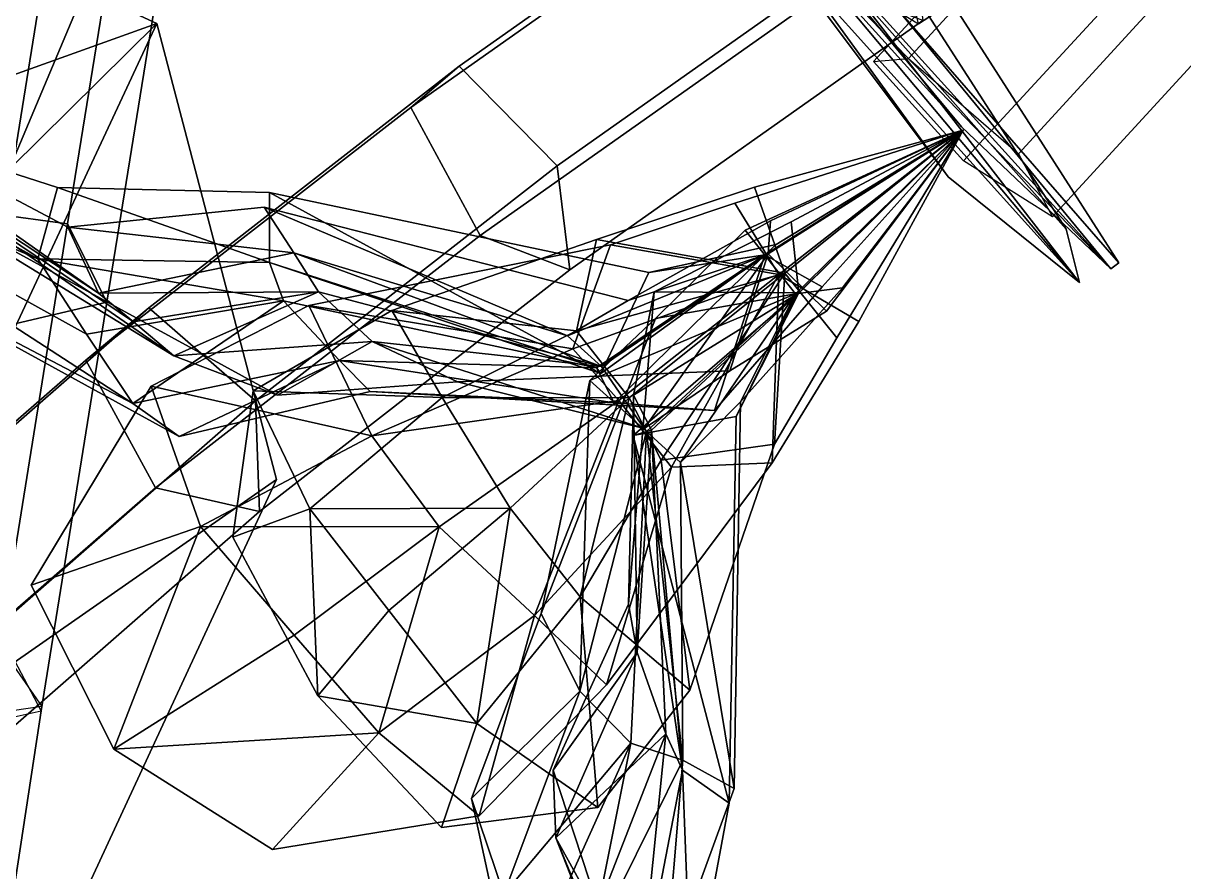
# Model space of a CAD drawing. Header units: metres. Extents: x -488 to 282, y -579 to 399.
# Drawn here: x -238.65 to -213.12, y -356.24 to -337.57 of the extents above; entities that cross this region are included whole.
import ezdxf

# ---------------------------------------------------------------- set-up
doc = ezdxf.new("R2010")
doc.units = ezdxf.units.M

msp = doc.modelspace()

# ---------------------------------------------------------------- linework, layer by layer
at = {"layer": 'coreopsi_1InfInt', "color": 3}
for points in [[(-210.4861, -332.0967, 50.1011), (-218.9591, -337.5823, 53.2721), (-219.4577, -335.4371, 55.6494), (-211.074, -330.0097, 52.5094)], [(-212.0689, -331.0773, 47.4635), (-220.5837, -336.5894, 50.6498), (-218.9591, -337.5823, 53.2721), (-210.4861, -332.0967, 50.1011)], [(-236.2268, -333.0633, 249.9441), (-237.6701, -341.9855, 255.3954), (-240.9213, -341.5443, 255.2567), (-239.4781, -332.6221, 249.8055)], [(-235.3753, -334.8495, 247.392), (-236.8083, -343.7083, 252.8035), (-237.6701, -341.9855, 255.3954), (-236.2268, -333.0633, 249.9441)], [(-240.5577, -334.1462, 247.171), (-241.9906, -343.005, 252.5825), (-239.4632, -344.3347, 251.075), (-238.0365, -335.5149, 245.688)], [(-238.0365, -335.5149, 245.688), (-239.4632, -344.3347, 251.075), (-236.8083, -343.7083, 252.8035), (-235.3753, -334.8495, 247.392)], [(-237.6701, -341.9855, 255.3954), (-239.1217, -351.0389, 260.6235), (-242.3729, -350.5977, 260.4848), (-240.9213, -341.5443, 255.2567)], [(-236.8083, -343.7083, 252.8035), (-238.2495, -352.6974, 257.9933), (-239.1217, -351.0389, 260.6235), (-237.6701, -341.9855, 255.3954)], [(-239.4632, -344.3347, 251.075), (-240.898, -353.2843, 256.2413), (-238.2495, -352.6974, 257.9933), (-236.8083, -343.7083, 252.8035)]]:
    msp.add_3dface(points, dxfattribs=at)
at = {"layer": 'coreopsi_1Pdcel', "color": 3}
for points in [[(-210.7218, -332.7375, 47.6025), (-217.9631, -340.6015, 45.6723), (-219.9473, -338.4152, 44.2086), (-212.706, -330.5512, 46.1387)], [(-212.706, -330.5512, 46.1387), (-219.9473, -338.4152, 44.2086), (-219.1745, -338.3452, 41.06232), (-212.2497, -330.8032, 42.9404)], [(-212.2497, -330.8032, 42.9404), (-219.1745, -338.3452, 41.06232), (-216.7561, -340.4435, 40.5626), (-210.0258, -333.0995, 42.4087)], [(-237.2697, -331.9409, 250.9167), (-240.2377, -338.9222, 258.0232), (-243.3317, -338.3416, 257.303), (-240.4215, -331.5258, 250.3487)], [(-236.1223, -334.0566, 248.7635), (-239.1843, -341.307, 256.1175), (-240.2377, -338.9222, 258.0232), (-237.2697, -331.9409, 250.9167)], [(-209.0869, -334.2881, 45.2735), (-216.0117, -341.8301, 43.3954), (-217.9631, -340.6015, 45.6723), (-210.7218, -332.7375, 47.6025)], [(-221.2966, -333.032, 54.4716), (-229.0577, -338.5143, 59.02564), (-230.1249, -339.429, 56.1057), (-222.3638, -333.9467, 51.5517)], [(-219.144, -335.2252, 55.5), (-226.9051, -340.7075, 60.05404), (-229.0577, -338.5143, 59.02564), (-221.2966, -333.032, 54.4716)], [(-210.0258, -333.0995, 42.4087), (-216.7561, -340.4435, 40.5626), (-216.0117, -341.8301, 43.3954), (-209.0869, -334.2881, 45.2735)], [(-241.2515, -333.381, 247.8391), (-244.2194, -340.3623, 254.9455), (-241.6823, -342.2105, 254.1867), (-238.6204, -334.96, 246.8327)], [(-238.6204, -334.96, 246.8327), (-241.6823, -342.2105, 254.1867), (-239.1843, -341.307, 256.1175), (-236.1223, -334.0566, 248.7635)], [(-222.3638, -333.9467, 51.5517), (-230.1249, -339.429, 56.1057), (-228.5967, -342.2419, 55.3238), (-220.8356, -336.7596, 50.7698)], [(-218.8607, -337.5158, 53.2253), (-226.6218, -342.998, 57.7793), (-226.9051, -340.7075, 60.05404), (-219.144, -335.2252, 55.5)], [(-220.8356, -336.7596, 50.7698), (-228.5967, -342.2419, 55.3238), (-226.6218, -342.998, 57.7793), (-218.8607, -337.5158, 53.2253)], [(-229.0577, -338.5143, 59.02564), (-235.8844, -343.8315, 64.8122), (-237.269, -344.9812, 62.1173), (-230.1249, -339.429, 56.1057)], [(-226.9051, -340.7075, 60.05404), (-233.5367, -345.8803, 65.7023), (-235.8844, -343.8315, 64.8122), (-229.0577, -338.5143, 59.02564)], [(-230.1249, -339.429, 56.1057), (-237.269, -344.9812, 62.1173), (-235.7408, -347.7942, 61.3354), (-228.5967, -342.2419, 55.3238)], [(-226.6218, -342.998, 57.7793), (-233.4485, -348.3153, 63.5659), (-233.5367, -345.8803, 65.7023), (-226.9051, -340.7075, 60.05404)], [(-228.5967, -342.2419, 55.3238), (-235.7408, -347.7942, 61.3354), (-233.4485, -348.3153, 63.5659), (-226.6218, -342.998, 57.7793)], [(-235.8844, -343.8315, 64.8122), (-241.7273, -348.9352, 71.753), (-243.3895, -350.313, 69.3364), (-237.269, -344.9812, 62.1173)], [(-233.5367, -345.8803, 65.7023), (-239.209, -350.8438, 72.4722), (-241.7273, -348.9352, 71.753), (-235.8844, -343.8315, 64.8122)], [(-237.269, -344.9812, 62.1173), (-243.3895, -350.313, 69.3364), (-241.8613, -353.126, 68.5545), (-235.7408, -347.7942, 61.3354)], [(-233.4485, -348.3153, 63.5659), (-239.2914, -353.4189, 70.5067), (-239.209, -350.8438, 72.4722), (-233.5367, -345.8803, 65.7023)], [(-235.7408, -347.7942, 61.3354), (-241.8613, -353.126, 68.5545), (-239.2914, -353.4189, 70.5067), (-233.4485, -348.3153, 63.5659)], [(-238.2347, -352.6034, 257.9466), (-239.707, -362.1805, 261.9927), (-240.6317, -360.8568, 264.7894), (-239.1595, -351.2797, 260.7433)], [(-240.851, -352.9846, 256.0922), (-242.3232, -362.5618, 260.1384), (-239.707, -362.1805, 261.9927), (-238.2347, -352.6034, 257.9466)]]:
    msp.add_3dface(points, dxfattribs=at)
at = {"layer": 'coreopsi_1Petal1', "color": 3}
for points in [[(-235.7093, -337.5787, 332.8195), (-245.1418, -333.2276, 328.9693), (-252.4418, -343.5858, 312.4415)], [(-235.7093, -337.5787, 332.8195), (-252.4418, -343.5858, 312.4415), (-245.1418, -333.2276, 328.9693)], [(-223.0891, -333.7181, 183.2147), (-218.0133, -339.848, 180.8729), (-222.4208, -334.9713, 185.4884)], [(-223.0891, -333.7181, 183.2147), (-222.4208, -334.9713, 185.4884), (-218.0133, -339.848, 180.8729)], [(-222.2328, -335.7011, 200.7249), (-218.3041, -340.9476, 205.4663), (-223.4041, -333.8961, 202.9439)], [(-222.2328, -335.7011, 200.7249), (-223.4041, -333.8961, 202.9439), (-218.3041, -340.9476, 205.4663)], [(-222.4208, -334.9713, 185.4884), (-218.0133, -339.848, 180.8729), (-214.729, -342.9751, 182.349)], [(-222.4208, -334.9713, 185.4884), (-214.729, -342.9751, 182.349), (-218.0133, -339.848, 180.8729)], [(-220.9973, -336.0467, 187.4894), (-222.4208, -334.9713, 185.4884), (-214.729, -342.9751, 182.349)], [(-220.9973, -336.0467, 187.4894), (-214.729, -342.9751, 182.349), (-222.4208, -334.9713, 185.4884)], [(-215.4185, -343.2751, 203.2817), (-218.3041, -340.9476, 205.4663), (-222.2328, -335.7011, 200.7249)], [(-215.4185, -343.2751, 203.2817), (-222.2328, -335.7011, 200.7249), (-218.3041, -340.9476, 205.4663)], [(-215.4185, -343.2751, 203.2817), (-222.2328, -335.7011, 200.7249), (-221.3416, -336.1964, 197.9404)], [(-215.4185, -343.2751, 203.2817), (-221.3416, -336.1964, 197.9404), (-222.2328, -335.7011, 200.7249)], [(-214.729, -342.9751, 182.349), (-219.4617, -337.2089, 189.7442), (-220.9973, -336.0467, 187.4894)], [(-214.729, -342.9751, 182.349), (-220.9973, -336.0467, 187.4894), (-219.4617, -337.2089, 189.7442)], [(-221.3416, -336.1964, 197.9404), (-220.5789, -336.612, 195.4042), (-215.4185, -343.2751, 203.2817)], [(-221.3416, -336.1964, 197.9404), (-215.4185, -343.2751, 203.2817), (-220.5789, -336.612, 195.4042)], [(-219.0808, -336.8584, 193.1948), (-215.7082, -342.1013, 198.6684), (-220.5789, -336.612, 195.4042)], [(-219.0808, -336.8584, 193.1948), (-220.5789, -336.612, 195.4042), (-215.7082, -342.1013, 198.6684)], [(-220.5789, -336.612, 195.4042), (-215.7082, -342.1013, 198.6684), (-215.4185, -343.2751, 203.2817)], [(-220.5789, -336.612, 195.4042), (-215.4185, -343.2751, 203.2817), (-215.7082, -342.1013, 198.6684)], [(-219.4617, -337.2089, 189.7442), (-214.5519, -342.8426, 186.6463), (-218.244, -337.0779, 192.5822)], [(-219.4617, -337.2089, 189.7442), (-218.244, -337.0779, 192.5822), (-214.5519, -342.8426, 186.6463)], [(-214.729, -342.9751, 182.349), (-214.5519, -342.8426, 186.6463), (-219.4617, -337.2089, 189.7442)], [(-214.729, -342.9751, 182.349), (-219.4617, -337.2089, 189.7442), (-214.5519, -342.8426, 186.6463)], [(-235.7093, -337.5787, 332.8195), (-252.4418, -343.5858, 312.4415), (-247.9126, -349.6403, 311.3873)], [(-235.7093, -337.5787, 332.8195), (-247.9126, -349.6403, 311.3873), (-252.4418, -343.5858, 312.4415)], [(-247.9126, -349.6403, 311.3873), (-243.9171, -355.1699, 310.3417), (-235.7093, -337.5787, 332.8195)], [(-247.9126, -349.6403, 311.3873), (-235.7093, -337.5787, 332.8195), (-243.9171, -355.1699, 310.3417)], [(-243.9171, -355.1699, 310.3417), (-233.0797, -347.6108, 326.2476), (-235.7093, -337.5787, 332.8195)], [(-243.9171, -355.1699, 310.3417), (-235.7093, -337.5787, 332.8195), (-233.0797, -347.6108, 326.2476)], [(-246.4552, -339.3093, 49.9669), (-245.591, -338.7053, 45.4648), (-238.3285, -342.7562, 42.9324)], [(-246.4552, -339.3093, 49.9669), (-238.3285, -342.7562, 42.9324), (-245.591, -338.7053, 45.4648)], [(-238.3285, -342.7562, 42.9324), (-245.591, -338.7053, 45.4648), (-237.8961, -341.1843, 40.0386)], [(-238.3285, -342.7562, 42.9324), (-237.8961, -341.1843, 40.0386), (-245.591, -338.7053, 45.4648)], [(-236.9882, -343.5105, 38.8467), (-243.3239, -339.0575, 35.03599), (-244.2454, -338.7321, 30.0053)], [(-236.9882, -343.5105, 38.8467), (-244.2454, -338.7321, 30.0053), (-243.3239, -339.0575, 35.03599)], [(-236.2229, -344.1438, 36.1427), (-236.9882, -343.5105, 38.8467), (-244.2454, -338.7321, 30.0053)], [(-236.2229, -344.1438, 36.1427), (-244.2454, -338.7321, 30.0053), (-236.9882, -343.5105, 38.8467)], [(-244.2454, -338.7321, 30.0053), (-241.1423, -341.3348, 27.7741), (-235.3327, -344.8903, 33.1755)], [(-244.2454, -338.7321, 30.0053), (-235.3327, -344.8903, 33.1755), (-241.1423, -341.3348, 27.7741)], [(-244.2454, -338.7321, 30.0053), (-235.3327, -344.8903, 33.1755), (-236.2229, -344.1438, 36.1427)], [(-244.2454, -338.7321, 30.0053), (-236.2229, -344.1438, 36.1427), (-235.3327, -344.8903, 33.1755)], [(-237.6659, -342.0551, 41.2386), (-243.3239, -339.0575, 35.03599), (-236.9882, -343.5105, 38.8467)], [(-237.6659, -342.0551, 41.2386), (-236.9882, -343.5105, 38.8467), (-243.3239, -339.0575, 35.03599)], [(-236.2393, -345.9399, 47.6554), (-242.8921, -342.4447, 51.9), (-246.4552, -339.3093, 49.9669)], [(-236.2393, -345.9399, 47.6554), (-246.4552, -339.3093, 49.9669), (-242.8921, -342.4447, 51.9)], [(-237.2513, -344.4125, 45.4325), (-236.2393, -345.9399, 47.6554), (-246.4552, -339.3093, 49.9669)], [(-237.2513, -344.4125, 45.4325), (-246.4552, -339.3093, 49.9669), (-236.2393, -345.9399, 47.6554)], [(-246.4552, -339.3093, 49.9669), (-238.3285, -342.7562, 42.9324), (-237.2513, -344.4125, 45.4325)], [(-246.4552, -339.3093, 49.9669), (-237.2513, -344.4125, 45.4325), (-238.3285, -342.7562, 42.9324)], [(-222.031, -343.1032, 43.08218), (-222.9957, -341.5325, 42.0844), (-217.9757, -339.9249, 42.9904)], [(-222.031, -343.1032, 43.08218), (-217.9757, -339.9249, 42.9904), (-222.9957, -341.5325, 42.0844)], [(-221.6586, -343.5237, 42.7904), (-222.7675, -342.1244, 43.8884), (-217.9757, -339.9249, 42.9904)], [(-221.6586, -343.5237, 42.7904), (-217.9757, -339.9249, 42.9904), (-222.7675, -342.1244, 43.8884)], [(-217.9757, -339.9249, 42.9904), (-222.566, -341.1792, 42.3607), (-221.8927, -343.0671, 41.8334)], [(-217.9757, -339.9249, 42.9904), (-221.8927, -343.0671, 41.8334), (-222.566, -341.1792, 42.3607)], [(-217.9757, -339.9249, 42.9904), (-221.0784, -343.3709, 44.2312), (-222.3333, -342.6644, 42.7406)], [(-217.9757, -339.9249, 42.9904), (-222.3333, -342.6644, 42.7406), (-221.0784, -343.3709, 44.2312)], [(-222.3333, -342.6644, 42.7406), (-222.0847, -342.4434, 40.6711), (-217.9757, -339.9249, 42.9904)], [(-222.3333, -342.6644, 42.7406), (-217.9757, -339.9249, 42.9904), (-222.0847, -342.4434, 40.6711)], [(-217.9757, -339.9249, 42.9904), (-222.2092, -341.9164, 44.06402), (-222.2651, -342.6466, 42.1251)], [(-217.9757, -339.9249, 42.9904), (-222.2651, -342.6466, 42.1251), (-222.2092, -341.9164, 44.06402)], [(-222.2651, -342.6466, 42.1251), (-220.9774, -343.9042, 41.05101), (-217.9757, -339.9249, 42.9904)], [(-222.2651, -342.6466, 42.1251), (-217.9757, -339.9249, 42.9904), (-220.9774, -343.9042, 41.05101)], [(-217.9757, -339.9249, 42.9904), (-220.2717, -344.1302, 42.6999), (-222.031, -343.1032, 43.08218)], [(-217.9757, -339.9249, 42.9904), (-222.031, -343.1032, 43.08218), (-220.2717, -344.1302, 42.6999)], [(-221.8927, -343.0671, 41.8334), (-220.7492, -344.4961, 42.855), (-217.9757, -339.9249, 42.9904)], [(-221.8927, -343.0671, 41.8334), (-217.9757, -339.9249, 42.9904), (-220.7492, -344.4961, 42.855)], [(-217.9757, -339.9249, 42.9904), (-221.7594, -341.9385, 40.8294), (-221.5905, -343.506, 42.1749)], [(-217.9757, -339.9249, 42.9904), (-221.5905, -343.506, 42.1749), (-221.7594, -341.9385, 40.8294)], [(-221.5905, -343.506, 42.1749), (-221.6602, -343.5851, 44.2683), (-217.9757, -339.9249, 42.9904)], [(-221.5905, -343.506, 42.1749), (-217.9757, -339.9249, 42.9904), (-221.6602, -343.5851, 44.2683)], [(-217.9757, -339.9249, 42.9904), (-220.6286, -343.3931, 40.9966), (-221.6586, -343.5237, 42.7904)], [(-217.9757, -339.9249, 42.9904), (-221.6586, -343.5237, 42.7904), (-220.6286, -343.3931, 40.9966)], [(-238.3285, -342.7562, 42.9324), (-237.8961, -341.1843, 40.0386), (-233.2316, -342.8324, 42.4043)], [(-238.3285, -342.7562, 42.9324), (-233.2316, -342.8324, 42.4043), (-237.8961, -341.1843, 40.0386)], [(-233.2316, -342.8324, 42.4043), (-237.8961, -341.1843, 40.0386), (-233.2314, -341.2937, 39.5965)], [(-233.2316, -342.8324, 42.4043), (-233.2314, -341.2937, 39.5965), (-237.8961, -341.1843, 40.0386)], [(-222.566, -341.1792, 42.3607), (-226.0375, -342.3316, 42.05444), (-221.8927, -343.0671, 41.8334)], [(-222.566, -341.1792, 42.3607), (-221.8927, -343.0671, 41.8334), (-226.0375, -342.3316, 42.05444)], [(-235.3327, -344.8903, 33.1755), (-241.1423, -341.3348, 27.7741), (-233.0551, -345.753, 30.917)], [(-235.3327, -344.8903, 33.1755), (-233.0551, -345.753, 30.917), (-241.1423, -341.3348, 27.7741)], [(-233.2316, -342.8324, 42.4043), (-233.2314, -341.2937, 39.5965), (-225.945, -345.2785, 40.6123)], [(-233.2316, -342.8324, 42.4043), (-225.945, -345.2785, 40.6123), (-233.2314, -341.2937, 39.5965)], [(-225.945, -345.2785, 40.6123), (-233.2314, -341.2937, 39.5965), (-224.8849, -343.0587, 39.986)], [(-225.945, -345.2785, 40.6123), (-224.8849, -343.0587, 39.986), (-233.2314, -341.2937, 39.5965)], [(-233.3456, -341.6152, 42.3582), (-237.6659, -342.0551, 41.2386), (-232.6945, -342.6259, 40.5046)], [(-233.3456, -341.6152, 42.3582), (-232.6945, -342.6259, 40.5046), (-237.6659, -342.0551, 41.2386)], [(-225.3438, -343.672, 44.8156), (-233.3456, -341.6152, 42.3582), (-226.6781, -344.4453, 43.03052)], [(-225.3438, -343.672, 44.8156), (-226.6781, -344.4453, 43.03052), (-233.3456, -341.6152, 42.3582)], [(-226.6781, -344.4453, 43.03052), (-233.3456, -341.6152, 42.3582), (-232.6945, -342.6259, 40.5046)], [(-226.6781, -344.4453, 43.03052), (-232.6945, -342.6259, 40.5046), (-233.3456, -341.6152, 42.3582)], [(-222.031, -343.1032, 43.08218), (-225.7294, -342.4502, 42.6957), (-222.9957, -341.5325, 42.0844)], [(-222.031, -343.1032, 43.08218), (-222.9957, -341.5325, 42.0844), (-225.7294, -342.4502, 42.6957)], [(-222.2092, -341.9164, 44.06402), (-225.3438, -343.672, 44.8156), (-222.2651, -342.6466, 42.1251)], [(-222.2092, -341.9164, 44.06402), (-222.2651, -342.6466, 42.1251), (-225.3438, -343.672, 44.8156)], [(-221.7594, -341.9385, 40.8294), (-224.7735, -343.4804, 39.4115), (-221.5905, -343.506, 42.1749)], [(-221.7594, -341.9385, 40.8294), (-221.5905, -343.506, 42.1749), (-224.7735, -343.4804, 39.4115)], [(-232.6945, -342.6259, 40.5046), (-237.6659, -342.0551, 41.2386), (-236.9882, -343.5105, 38.8467)], [(-232.6945, -342.6259, 40.5046), (-236.9882, -343.5105, 38.8467), (-237.6659, -342.0551, 41.2386)], [(-221.6586, -343.5237, 42.7904), (-224.7441, -344.0643, 44.898), (-222.7675, -342.1244, 43.8884)], [(-221.6586, -343.5237, 42.7904), (-222.7675, -342.1244, 43.8884), (-224.7441, -344.0643, 44.898)], [(-235.2152, -346.6649, 50.2486), (-242.8921, -342.4447, 51.9), (-236.2393, -345.9399, 47.6554)], [(-235.2152, -346.6649, 50.2486), (-236.2393, -345.9399, 47.6554), (-242.8921, -342.4447, 51.9)], [(-226.5569, -344.7333, 41.9565), (-232.3686, -343.7816, 47.8996), (-225.7294, -342.4502, 42.6957)], [(-226.5569, -344.7333, 41.9565), (-225.7294, -342.4502, 42.6957), (-232.3686, -343.7816, 47.8996)], [(-226.0375, -342.3316, 42.05444), (-230.5376, -343.895, 34.8709), (-226.4788, -344.3361, 40.8915)], [(-226.0375, -342.3316, 42.05444), (-226.4788, -344.3361, 40.8915), (-230.5376, -343.895, 34.8709)], [(-226.5569, -344.7333, 41.9565), (-225.7294, -342.4502, 42.6957), (-222.031, -343.1032, 43.08218)], [(-226.5569, -344.7333, 41.9565), (-222.031, -343.1032, 43.08218), (-225.7294, -342.4502, 42.6957)], [(-221.8927, -343.0671, 41.8334), (-226.0375, -342.3316, 42.05444), (-226.4788, -344.3361, 40.8915)], [(-221.8927, -343.0671, 41.8334), (-226.4788, -344.3361, 40.8915), (-226.0375, -342.3316, 42.05444)], [(-222.3333, -342.6644, 42.7406), (-224.8849, -343.0587, 39.986), (-222.0847, -342.4434, 40.6711)], [(-222.3333, -342.6644, 42.7406), (-222.0847, -342.4434, 40.6711), (-224.8849, -343.0587, 39.986)], [(-238.3285, -342.7562, 42.9324), (-233.2316, -342.8324, 42.4043), (-232.9239, -343.679, 44.7568)], [(-238.3285, -342.7562, 42.9324), (-232.9239, -343.679, 44.7568), (-233.2316, -342.8324, 42.4043)], [(-237.2513, -344.4125, 45.4325), (-238.3285, -342.7562, 42.9324), (-232.9239, -343.679, 44.7568)], [(-237.2513, -344.4125, 45.4325), (-232.9239, -343.679, 44.7568), (-238.3285, -342.7562, 42.9324)], [(-232.1524, -343.4775, 37.7885), (-232.6945, -342.6259, 40.5046), (-236.9882, -343.5105, 38.8467)], [(-232.1524, -343.4775, 37.7885), (-236.9882, -343.5105, 38.8467), (-232.6945, -342.6259, 40.5046)], [(-226.6781, -344.4453, 43.03052), (-232.6945, -342.6259, 40.5046), (-225.9287, -345.1245, 41.452)], [(-226.6781, -344.4453, 43.03052), (-225.9287, -345.1245, 41.452), (-232.6945, -342.6259, 40.5046)], [(-225.9287, -345.1245, 41.452), (-232.6945, -342.6259, 40.5046), (-232.1524, -343.4775, 37.7885)], [(-225.9287, -345.1245, 41.452), (-232.1524, -343.4775, 37.7885), (-232.6945, -342.6259, 40.5046)], [(-222.2651, -342.6466, 42.1251), (-226.6781, -344.4453, 43.03052), (-225.9287, -345.1245, 41.452)], [(-222.2651, -342.6466, 42.1251), (-225.9287, -345.1245, 41.452), (-226.6781, -344.4453, 43.03052)], [(-222.2651, -342.6466, 42.1251), (-225.3438, -343.672, 44.8156), (-226.6781, -344.4453, 43.03052)], [(-222.2651, -342.6466, 42.1251), (-226.6781, -344.4453, 43.03052), (-225.3438, -343.672, 44.8156)], [(-222.3333, -342.6644, 42.7406), (-225.649, -345.9264, 44.1169), (-226.0396, -345.1535, 42.4542)], [(-222.3333, -342.6644, 42.7406), (-226.0396, -345.1535, 42.4542), (-225.649, -345.9264, 44.1169)], [(-226.0396, -345.1535, 42.4542), (-225.945, -345.2785, 40.6123), (-222.3333, -342.6644, 42.7406)], [(-226.0396, -345.1535, 42.4542), (-222.3333, -342.6644, 42.7406), (-225.945, -345.2785, 40.6123)], [(-225.945, -345.2785, 40.6123), (-224.8849, -343.0587, 39.986), (-222.3333, -342.6644, 42.7406)], [(-225.945, -345.2785, 40.6123), (-222.3333, -342.6644, 42.7406), (-224.8849, -343.0587, 39.986)], [(-225.9287, -345.1245, 41.452), (-224.989, -346.4871, 40.6289), (-222.2651, -342.6466, 42.1251)], [(-225.9287, -345.1245, 41.452), (-222.2651, -342.6466, 42.1251), (-224.989, -346.4871, 40.6289)], [(-222.3333, -342.6644, 42.7406), (-223.4409, -346.0916, 44.9306), (-225.649, -345.9264, 44.1169)], [(-222.3333, -342.6644, 42.7406), (-225.649, -345.9264, 44.1169), (-223.4409, -346.0916, 44.9306)], [(-224.989, -346.4871, 40.6289), (-223.1063, -345.2191, 39.4927), (-222.2651, -342.6466, 42.1251)], [(-224.989, -346.4871, 40.6289), (-222.2651, -342.6466, 42.1251), (-223.1063, -345.2191, 39.4927)], [(-221.0784, -343.3709, 44.2312), (-223.4409, -346.0916, 44.9306), (-222.3333, -342.6644, 42.7406)], [(-221.0784, -343.3709, 44.2312), (-222.3333, -342.6644, 42.7406), (-223.4409, -346.0916, 44.9306)], [(-222.2651, -342.6466, 42.1251), (-223.1063, -345.2191, 39.4927), (-220.9774, -343.9042, 41.05101)], [(-222.2651, -342.6466, 42.1251), (-220.9774, -343.9042, 41.05101), (-223.1063, -345.2191, 39.4927)], [(-226.0396, -345.1535, 42.4542), (-233.2316, -342.8324, 42.4043), (-225.945, -345.2785, 40.6123)], [(-226.0396, -345.1535, 42.4542), (-225.945, -345.2785, 40.6123), (-233.2316, -342.8324, 42.4043)], [(-232.9239, -343.679, 44.7568), (-233.2316, -342.8324, 42.4043), (-226.0396, -345.1535, 42.4542)], [(-232.9239, -343.679, 44.7568), (-226.0396, -345.1535, 42.4542), (-233.2316, -342.8324, 42.4043)], [(-225.5475, -345.868, 43.01038), (-226.5569, -344.7333, 41.9565), (-222.031, -343.1032, 43.08218)], [(-225.5475, -345.868, 43.01038), (-222.031, -343.1032, 43.08218), (-226.5569, -344.7333, 41.9565)], [(-221.8927, -343.0671, 41.8334), (-226.4788, -344.3361, 40.8915), (-225.3224, -345.8092, 40.977)], [(-221.8927, -343.0671, 41.8334), (-225.3224, -345.8092, 40.977), (-226.4788, -344.3361, 40.8915)], [(-222.031, -343.1032, 43.08218), (-224.391, -347.3411, 43.0958), (-225.5475, -345.868, 43.01038)], [(-222.031, -343.1032, 43.08218), (-225.5475, -345.868, 43.01038), (-224.391, -347.3411, 43.0958)], [(-225.3224, -345.8092, 40.977), (-224.6174, -347.1853, 41.9901), (-221.8927, -343.0671, 41.8334)], [(-225.3224, -345.8092, 40.977), (-221.8927, -343.0671, 41.8334), (-224.6174, -347.1853, 41.9901)], [(-224.6174, -347.1853, 41.9901), (-222.1209, -346.8332, 41.695), (-221.8927, -343.0671, 41.8334)], [(-224.6174, -347.1853, 41.9901), (-221.8927, -343.0671, 41.8334), (-222.1209, -346.8332, 41.695)], [(-222.031, -343.1032, 43.08218), (-222.177, -347.2404, 42.2877), (-224.391, -347.3411, 43.0958)], [(-222.031, -343.1032, 43.08218), (-224.391, -347.3411, 43.0958), (-222.177, -347.2404, 42.2877)], [(-220.2717, -344.1302, 42.6999), (-222.177, -347.2404, 42.2877), (-222.031, -343.1032, 43.08218)], [(-220.2717, -344.1302, 42.6999), (-222.031, -343.1032, 43.08218), (-222.177, -347.2404, 42.2877)], [(-221.8927, -343.0671, 41.8334), (-222.1209, -346.8332, 41.695), (-220.7492, -344.4961, 42.855)], [(-221.8927, -343.0671, 41.8334), (-220.7492, -344.4961, 42.855), (-222.1209, -346.8332, 41.695)], [(-232.1524, -343.4775, 37.7885), (-236.9882, -343.5105, 38.8467), (-236.2229, -344.1438, 36.1427)], [(-232.1524, -343.4775, 37.7885), (-236.2229, -344.1438, 36.1427), (-236.9882, -343.5105, 38.8467)], [(-236.2229, -344.1438, 36.1427), (-235.3327, -344.8903, 33.1755), (-232.1524, -343.4775, 37.7885)], [(-236.2229, -344.1438, 36.1427), (-232.1524, -343.4775, 37.7885), (-235.3327, -344.8903, 33.1755)], [(-235.3327, -344.8903, 33.1755), (-230.9738, -344.5759, 35.8519), (-232.1524, -343.4775, 37.7885)], [(-235.3327, -344.8903, 33.1755), (-232.1524, -343.4775, 37.7885), (-230.9738, -344.5759, 35.8519)], [(-232.1524, -343.4775, 37.7885), (-230.9738, -344.5759, 35.8519), (-225.9287, -345.1245, 41.452)], [(-232.1524, -343.4775, 37.7885), (-225.9287, -345.1245, 41.452), (-230.9738, -344.5759, 35.8519)], [(-224.9411, -346.5527, 42.5353), (-226.1853, -345.4315, 43.3177), (-221.6586, -343.5237, 42.7904)], [(-224.9411, -346.5527, 42.5353), (-221.6586, -343.5237, 42.7904), (-226.1853, -345.4315, 43.3177)], [(-226.1853, -345.4315, 43.3177), (-224.7441, -344.0643, 44.898), (-221.6586, -343.5237, 42.7904)], [(-226.1853, -345.4315, 43.3177), (-221.6586, -343.5237, 42.7904), (-224.7441, -344.0643, 44.898)], [(-224.7735, -343.4804, 39.4115), (-225.3349, -350.3504, 34.2359), (-225.2208, -345.7508, 39.8704)], [(-224.7735, -343.4804, 39.4115), (-225.2208, -345.7508, 39.8704), (-225.3349, -350.3504, 34.2359)], [(-224.8302, -346.5237, 41.5331), (-225.2293, -346.6401, 43.3343), (-221.5905, -343.506, 42.1749)], [(-224.8302, -346.5237, 41.5331), (-221.5905, -343.506, 42.1749), (-225.2293, -346.6401, 43.3343)], [(-225.2293, -346.6401, 43.3343), (-222.9654, -346.2246, 44.4048), (-221.5905, -343.506, 42.1749)], [(-225.2293, -346.6401, 43.3343), (-221.5905, -343.506, 42.1749), (-222.9654, -346.2246, 44.4048)], [(-221.5905, -343.506, 42.1749), (-224.7735, -343.4804, 39.4115), (-225.2208, -345.7508, 39.8704)], [(-221.5905, -343.506, 42.1749), (-225.2208, -345.7508, 39.8704), (-224.7735, -343.4804, 39.4115)], [(-221.5905, -343.506, 42.1749), (-225.2208, -345.7508, 39.8704), (-224.8302, -346.5237, 41.5331)], [(-221.5905, -343.506, 42.1749), (-224.8302, -346.5237, 41.5331), (-225.2208, -345.7508, 39.8704)], [(-221.6586, -343.5237, 42.7904), (-224.1917, -347.2319, 40.9568), (-224.9411, -346.5527, 42.5353)], [(-221.6586, -343.5237, 42.7904), (-224.9411, -346.5527, 42.5353), (-224.1917, -347.2319, 40.9568)], [(-221.6586, -343.5237, 42.7904), (-222.8707, -345.9, 39.5265), (-224.1917, -347.2319, 40.9568)], [(-221.6586, -343.5237, 42.7904), (-224.1917, -347.2319, 40.9568), (-222.8707, -345.9, 39.5265)], [(-221.5905, -343.506, 42.1749), (-222.9654, -346.2246, 44.4048), (-221.6602, -343.5851, 44.2683)], [(-221.5905, -343.506, 42.1749), (-221.6602, -343.5851, 44.2683), (-222.9654, -346.2246, 44.4048)], [(-220.6286, -343.3931, 40.9966), (-222.8707, -345.9, 39.5265), (-221.6586, -343.5237, 42.7904)], [(-220.6286, -343.3931, 40.9966), (-221.6586, -343.5237, 42.7904), (-222.8707, -345.9, 39.5265)], [(-232.9239, -343.679, 44.7568), (-236.2393, -345.9399, 47.6554), (-237.2513, -344.4125, 45.4325)], [(-232.9239, -343.679, 44.7568), (-237.2513, -344.4125, 45.4325), (-236.2393, -345.9399, 47.6554)], [(-232.9239, -343.679, 44.7568), (-231.6927, -344.9892, 47.02934), (-236.2393, -345.9399, 47.6554)], [(-232.9239, -343.679, 44.7568), (-236.2393, -345.9399, 47.6554), (-231.6927, -344.9892, 47.02934)], [(-230.98, -346.6503, 48.2055), (-235.8319, -345.5536, 50.5135), (-232.3686, -343.7816, 47.8996)], [(-230.98, -346.6503, 48.2055), (-232.3686, -343.7816, 47.8996), (-235.8319, -345.5536, 50.5135)], [(-226.0396, -345.1535, 42.4542), (-231.6927, -344.9892, 47.02934), (-232.9239, -343.679, 44.7568)], [(-226.0396, -345.1535, 42.4542), (-232.9239, -343.679, 44.7568), (-231.6927, -344.9892, 47.02934)], [(-230.98, -346.6503, 48.2055), (-232.3686, -343.7816, 47.8996), (-226.5569, -344.7333, 41.9565)], [(-230.98, -346.6503, 48.2055), (-226.5569, -344.7333, 41.9565), (-232.3686, -343.7816, 47.8996)], [(-230.5376, -343.895, 34.8709), (-233.5892, -345.6563, 32.09646), (-229.4343, -345.8063, 34.9763)], [(-230.5376, -343.895, 34.8709), (-229.4343, -345.8063, 34.9763), (-233.5892, -345.6563, 32.09646)], [(-226.4788, -344.3361, 40.8915), (-230.5376, -343.895, 34.8709), (-229.4343, -345.8063, 34.9763)], [(-226.4788, -344.3361, 40.8915), (-229.4343, -345.8063, 34.9763), (-230.5376, -343.895, 34.8709)], [(-226.1853, -345.4315, 43.3177), (-227.2541, -350.56, 49.8413), (-224.7441, -344.0643, 44.898)], [(-226.1853, -345.4315, 43.3177), (-224.7441, -344.0643, 44.898), (-227.2541, -350.56, 49.8413)], [(-235.3327, -344.8903, 33.1755), (-233.0551, -345.753, 30.917), (-230.9738, -344.5759, 35.8519)], [(-235.3327, -344.8903, 33.1755), (-230.9738, -344.5759, 35.8519), (-233.0551, -345.753, 30.917)], [(-230.9738, -344.5759, 35.8519), (-233.0551, -345.753, 30.917), (-229.0988, -345.4641, 33.4133)], [(-230.9738, -344.5759, 35.8519), (-229.0988, -345.4641, 33.4133), (-233.0551, -345.753, 30.917)], [(-225.9287, -345.1245, 41.452), (-230.9738, -344.5759, 35.8519), (-224.989, -346.4871, 40.6289)], [(-225.9287, -345.1245, 41.452), (-224.989, -346.4871, 40.6289), (-230.9738, -344.5759, 35.8519)], [(-230.9738, -344.5759, 35.8519), (-229.0988, -345.4641, 33.4133), (-224.989, -346.4871, 40.6289)], [(-230.9738, -344.5759, 35.8519), (-224.989, -346.4871, 40.6289), (-229.0988, -345.4641, 33.4133)], [(-226.4788, -344.3361, 40.8915), (-229.4343, -345.8063, 34.9763), (-225.3224, -345.8092, 40.977)], [(-226.4788, -344.3361, 40.8915), (-225.3224, -345.8092, 40.977), (-229.4343, -345.8063, 34.9763)], [(-225.5475, -345.868, 43.01038), (-230.98, -346.6503, 48.2055), (-226.5569, -344.7333, 41.9565)], [(-225.5475, -345.868, 43.01038), (-226.5569, -344.7333, 41.9565), (-230.98, -346.6503, 48.2055)], [(-231.6927, -344.9892, 47.02934), (-235.2152, -346.6649, 50.2486), (-236.2393, -345.9399, 47.6554)], [(-231.6927, -344.9892, 47.02934), (-236.2393, -345.9399, 47.6554), (-235.2152, -346.6649, 50.2486)], [(-231.0179, -345.6738, 49.01871), (-235.2152, -346.6649, 50.2486), (-231.6927, -344.9892, 47.02934)], [(-231.0179, -345.6738, 49.01871), (-231.6927, -344.9892, 47.02934), (-235.2152, -346.6649, 50.2486)], [(-225.649, -345.9264, 44.1169), (-231.6927, -344.9892, 47.02934), (-226.0396, -345.1535, 42.4542)], [(-225.649, -345.9264, 44.1169), (-226.0396, -345.1535, 42.4542), (-231.6927, -344.9892, 47.02934)], [(-225.649, -345.9264, 44.1169), (-231.0179, -345.6738, 49.01871), (-231.6927, -344.9892, 47.02934)], [(-225.649, -345.9264, 44.1169), (-231.6927, -344.9892, 47.02934), (-231.0179, -345.6738, 49.01871)], [(-224.989, -346.4871, 40.6289), (-229.0988, -345.4641, 33.4133), (-223.1063, -345.2191, 39.4927)], [(-224.989, -346.4871, 40.6289), (-223.1063, -345.2191, 39.4927), (-229.0988, -345.4641, 33.4133)], [(-234.7448, -348.6454, 51.05322), (-238.4736, -349.9305, 58.7998), (-235.8319, -345.5536, 50.5135)], [(-234.7448, -348.6454, 51.05322), (-235.8319, -345.5536, 50.5135), (-238.4736, -349.9305, 58.7998)], [(-234.7448, -348.6454, 51.05322), (-235.8319, -345.5536, 50.5135), (-230.98, -346.6503, 48.2055)], [(-234.7448, -348.6454, 51.05322), (-230.98, -346.6503, 48.2055), (-235.8319, -345.5536, 50.5135)], [(-226.4055, -352.2619, 47.2655), (-227.2541, -350.56, 49.8413), (-226.1853, -345.4315, 43.3177)], [(-226.4055, -352.2619, 47.2655), (-226.1853, -345.4315, 43.3177), (-227.2541, -350.56, 49.8413)], [(-224.9411, -346.5527, 42.5353), (-226.4055, -352.2619, 47.2655), (-226.1853, -345.4315, 43.3177)], [(-224.9411, -346.5527, 42.5353), (-226.1853, -345.4315, 43.3177), (-226.4055, -352.2619, 47.2655)], [(-233.5892, -345.6563, 32.09646), (-234.0379, -348.8758, 23.7955), (-232.3463, -348.2513, 32.236)], [(-233.5892, -345.6563, 32.09646), (-232.3463, -348.2513, 32.236), (-234.0379, -348.8758, 23.7955)], [(-229.4343, -345.8063, 34.9763), (-233.5892, -345.6563, 32.09646), (-232.3463, -348.2513, 32.236)], [(-229.4343, -345.8063, 34.9763), (-232.3463, -348.2513, 32.236), (-233.5892, -345.6563, 32.09646)], [(-227.9369, -348.2382, 34.4859), (-229.4343, -345.8063, 34.9763), (-232.3463, -348.2513, 32.236)], [(-227.9369, -348.2382, 34.4859), (-232.3463, -348.2513, 32.236), (-229.4343, -345.8063, 34.9763)], [(-223.4409, -346.0916, 44.9306), (-231.0179, -345.6738, 49.01871), (-225.649, -345.9264, 44.1169)], [(-223.4409, -346.0916, 44.9306), (-225.649, -345.9264, 44.1169), (-231.0179, -345.6738, 49.01871)], [(-225.3224, -345.8092, 40.977), (-229.4343, -345.8063, 34.9763), (-227.9369, -348.2382, 34.4859)], [(-225.3224, -345.8092, 40.977), (-227.9369, -348.2382, 34.4859), (-229.4343, -345.8063, 34.9763)], [(-227.9369, -348.2382, 34.4859), (-226.3992, -350.1876, 34.9119), (-225.3224, -345.8092, 40.977)], [(-227.9369, -348.2382, 34.4859), (-225.3224, -345.8092, 40.977), (-226.3992, -350.1876, 34.9119)], [(-225.3224, -345.8092, 40.977), (-226.3992, -350.1876, 34.9119), (-224.6174, -347.1853, 41.9901)], [(-225.3224, -345.8092, 40.977), (-224.6174, -347.1853, 41.9901), (-226.3992, -350.1876, 34.9119)], [(-225.2208, -345.7508, 39.8704), (-225.3349, -350.3504, 34.2359), (-225.1435, -351.4182, 36.1607)], [(-225.2208, -345.7508, 39.8704), (-225.1435, -351.4182, 36.1607), (-225.3349, -350.3504, 34.2359)], [(-225.2208, -345.7508, 39.8704), (-225.1435, -351.4182, 36.1607), (-224.8302, -346.5237, 41.5331)], [(-225.2208, -345.7508, 39.8704), (-224.8302, -346.5237, 41.5331), (-225.1435, -351.4182, 36.1607)], [(-229.502, -348.647, 48.6235), (-230.98, -346.6503, 48.2055), (-225.5475, -345.868, 43.01038)], [(-229.502, -348.647, 48.6235), (-225.5475, -345.868, 43.01038), (-230.98, -346.6503, 48.2055)], [(-225.5475, -345.868, 43.01038), (-227.402, -350.601, 48.2137), (-229.502, -348.647, 48.6235)], [(-225.5475, -345.868, 43.01038), (-229.502, -348.647, 48.6235), (-227.402, -350.601, 48.2137)], [(-224.391, -347.3411, 43.0958), (-227.402, -350.601, 48.2137), (-225.5475, -345.868, 43.01038)], [(-224.391, -347.3411, 43.0958), (-225.5475, -345.868, 43.01038), (-227.402, -350.601, 48.2137)], [(-222.8707, -345.9, 39.5265), (-223.0073, -354.409, 40.8963), (-224.1917, -347.2319, 40.9568)], [(-222.8707, -345.9, 39.5265), (-224.1917, -347.2319, 40.9568), (-223.0073, -354.409, 40.8963)], [(-225.2293, -346.6401, 43.3343), (-223.1215, -354.7304, 43.6581), (-222.9654, -346.2246, 44.4048)], [(-225.2293, -346.6401, 43.3343), (-222.9654, -346.2246, 44.4048), (-223.1215, -354.7304, 43.6581)], [(-225.2865, -353.4076, 45.321), (-226.4055, -352.2619, 47.2655), (-224.9411, -346.5527, 42.5353)], [(-225.2865, -353.4076, 45.321), (-224.9411, -346.5527, 42.5353), (-226.4055, -352.2619, 47.2655)], [(-224.9411, -346.5527, 42.5353), (-224.1418, -353.7815, 42.6854), (-225.2865, -353.4076, 45.321)], [(-224.9411, -346.5527, 42.5353), (-225.2865, -353.4076, 45.321), (-224.1418, -353.7815, 42.6854)], [(-224.8302, -346.5237, 41.5331), (-224.1477, -354.0055, 40.7132), (-225.2293, -346.6401, 43.3343)], [(-224.8302, -346.5237, 41.5331), (-225.2293, -346.6401, 43.3343), (-224.1477, -354.0055, 40.7132)], [(-224.8302, -346.5237, 41.5331), (-225.1435, -351.4182, 36.1607), (-224.515, -353.2061, 38.3526)], [(-224.8302, -346.5237, 41.5331), (-224.515, -353.2061, 38.3526), (-225.1435, -351.4182, 36.1607)], [(-224.1917, -347.2319, 40.9568), (-224.1418, -353.7815, 42.6854), (-224.9411, -346.5527, 42.5353)], [(-224.1917, -347.2319, 40.9568), (-224.9411, -346.5527, 42.5353), (-224.1418, -353.7815, 42.6854)], [(-224.515, -353.2061, 38.3526), (-224.1477, -354.0055, 40.7132), (-224.8302, -346.5237, 41.5331)], [(-224.515, -353.2061, 38.3526), (-224.8302, -346.5237, 41.5331), (-224.1477, -354.0055, 40.7132)], [(-234.7448, -348.6454, 51.05322), (-230.98, -346.6503, 48.2055), (-229.502, -348.647, 48.6235)], [(-234.7448, -348.6454, 51.05322), (-229.502, -348.647, 48.6235), (-230.98, -346.6503, 48.2055)], [(-224.1477, -354.0055, 40.7132), (-223.1215, -354.7304, 43.6581), (-225.2293, -346.6401, 43.3343)], [(-224.1477, -354.0055, 40.7132), (-225.2293, -346.6401, 43.3343), (-223.1215, -354.7304, 43.6581)], [(-224.6174, -347.1853, 41.9901), (-223.9843, -352.2426, 35.355), (-222.1209, -346.8332, 41.695)], [(-224.6174, -347.1853, 41.9901), (-222.1209, -346.8332, 41.695), (-223.9843, -352.2426, 35.355)], [(-224.391, -347.3411, 43.0958), (-225.8153, -352.1292, 48.3837), (-227.402, -350.601, 48.2137)], [(-224.391, -347.3411, 43.0958), (-227.402, -350.601, 48.2137), (-225.8153, -352.1292, 48.3837)], [(-226.3992, -350.1876, 34.9119), (-223.9843, -352.2426, 35.355), (-224.6174, -347.1853, 41.9901)], [(-226.3992, -350.1876, 34.9119), (-224.6174, -347.1853, 41.9901), (-223.9843, -352.2426, 35.355)], [(-222.177, -347.2404, 42.2877), (-225.8153, -352.1292, 48.3837), (-224.391, -347.3411, 43.0958)], [(-222.177, -347.2404, 42.2877), (-224.391, -347.3411, 43.0958), (-225.8153, -352.1292, 48.3837)], [(-224.1917, -347.2319, 40.9568), (-223.0073, -354.409, 40.8963), (-224.1418, -353.7815, 42.6854)], [(-224.1917, -347.2319, 40.9568), (-224.1418, -353.7815, 42.6854), (-223.0073, -354.409, 40.8963)], [(-238.4435, -359.1935, 309.1234), (-233.0797, -347.6108, 326.2476), (-243.9171, -355.1699, 310.3417)], [(-238.4435, -359.1935, 309.1234), (-243.9171, -355.1699, 310.3417), (-233.0797, -347.6108, 326.2476)], [(-232.3463, -348.2513, 32.236), (-234.0379, -348.8758, 23.7955), (-232.1695, -352.3694, 20.5448)], [(-232.3463, -348.2513, 32.236), (-232.1695, -352.3694, 20.5448), (-234.0379, -348.8758, 23.7955)], [(-227.9369, -348.2382, 34.4859), (-232.3463, -348.2513, 32.236), (-230.603, -350.4904, 31.7399)], [(-227.9369, -348.2382, 34.4859), (-230.603, -350.4904, 31.7399), (-232.3463, -348.2513, 32.236)], [(-230.603, -350.4904, 31.7399), (-232.3463, -348.2513, 32.236), (-232.1695, -352.3694, 20.5448)], [(-230.603, -350.4904, 31.7399), (-232.1695, -352.3694, 20.5448), (-232.3463, -348.2513, 32.236)], [(-230.603, -350.4904, 31.7399), (-228.667, -352.9751, 31.2581), (-227.9369, -348.2382, 34.4859)], [(-230.603, -350.4904, 31.7399), (-227.9369, -348.2382, 34.4859), (-228.667, -352.9751, 31.2581)], [(-228.667, -352.9751, 31.2581), (-226.3992, -350.1876, 34.9119), (-227.9369, -348.2382, 34.4859)], [(-228.667, -352.9751, 31.2581), (-227.9369, -348.2382, 34.4859), (-226.3992, -350.1876, 34.9119)], [(-236.6529, -353.5405, 61.0435), (-238.4736, -349.9305, 58.7998), (-234.7448, -348.6454, 51.05322)], [(-236.6529, -353.5405, 61.0435), (-234.7448, -348.6454, 51.05322), (-238.4736, -349.9305, 58.7998)], [(-236.6529, -353.5405, 61.0435), (-234.7448, -348.6454, 51.05322), (-232.6895, -351.0354, 50.5873)], [(-236.6529, -353.5405, 61.0435), (-232.6895, -351.0354, 50.5873), (-234.7448, -348.6454, 51.05322)], [(-232.6895, -351.0354, 50.5873), (-234.7448, -348.6454, 51.05322), (-229.502, -348.647, 48.6235)], [(-232.6895, -351.0354, 50.5873), (-229.502, -348.647, 48.6235), (-234.7448, -348.6454, 51.05322)], [(-229.502, -348.647, 48.6235), (-230.827, -353.18, 50.1072), (-232.6895, -351.0354, 50.5873)], [(-229.502, -348.647, 48.6235), (-232.6895, -351.0354, 50.5873), (-230.827, -353.18, 50.1072)], [(-229.502, -348.647, 48.6235), (-227.402, -350.601, 48.2137), (-230.827, -353.18, 50.1072)], [(-229.502, -348.647, 48.6235), (-230.827, -353.18, 50.1072), (-227.402, -350.601, 48.2137)], [(-228.667, -352.9751, 31.2581), (-226.0105, -354.8227, 32.00762), (-226.3992, -350.1876, 34.9119)], [(-228.667, -352.9751, 31.2581), (-226.3992, -350.1876, 34.9119), (-226.0105, -354.8227, 32.00762)], [(-226.3992, -350.1876, 34.9119), (-226.0105, -354.8227, 32.00762), (-223.9843, -352.2426, 35.355)], [(-226.3992, -350.1876, 34.9119), (-223.9843, -352.2426, 35.355), (-226.0105, -354.8227, 32.00762)], [(-225.3349, -350.3504, 34.2359), (-226.9913, -354, 32.2238), (-225.1435, -351.4182, 36.1607)], [(-225.3349, -350.3504, 34.2359), (-225.1435, -351.4182, 36.1607), (-226.9913, -354, 32.2238)], [(-232.1695, -352.3694, 20.5448), (-228.667, -352.9751, 31.2581), (-230.603, -350.4904, 31.7399)], [(-232.1695, -352.3694, 20.5448), (-230.603, -350.4904, 31.7399), (-228.667, -352.9751, 31.2581)], [(-227.402, -350.601, 48.2137), (-228.6173, -355.0087, 50.376), (-230.827, -353.18, 50.1072)], [(-227.402, -350.601, 48.2137), (-230.827, -353.18, 50.1072), (-228.6173, -355.0087, 50.376)], [(-226.4055, -352.2619, 47.2655), (-228.7873, -354.6232, 51.604), (-227.2541, -350.56, 49.8413)], [(-226.4055, -352.2619, 47.2655), (-227.2541, -350.56, 49.8413), (-228.7873, -354.6232, 51.604)], [(-225.8153, -352.1292, 48.3837), (-228.6173, -355.0087, 50.376), (-227.402, -350.601, 48.2137)], [(-225.8153, -352.1292, 48.3837), (-227.402, -350.601, 48.2137), (-228.6173, -355.0087, 50.376)], [(-232.6895, -351.0354, 50.5873), (-230.827, -353.18, 50.1072), (-236.6529, -353.5405, 61.0435)], [(-232.6895, -351.0354, 50.5873), (-236.6529, -353.5405, 61.0435), (-230.827, -353.18, 50.1072)], [(-225.1435, -351.4182, 36.1607), (-226.9913, -354, 32.2238), (-226.934, -355.4915, 34.6878)], [(-225.1435, -351.4182, 36.1607), (-226.934, -355.4915, 34.6878), (-226.9913, -354, 32.2238)], [(-224.515, -353.2061, 38.3526), (-225.1435, -351.4182, 36.1607), (-226.934, -355.4915, 34.6878)], [(-224.515, -353.2061, 38.3526), (-226.934, -355.4915, 34.6878), (-225.1435, -351.4182, 36.1607)], [(-232.1695, -352.3694, 20.5448), (-229.4481, -355.2654, 22.9088), (-228.667, -352.9751, 31.2581)], [(-232.1695, -352.3694, 20.5448), (-228.667, -352.9751, 31.2581), (-229.4481, -355.2654, 22.9088)], [(-228.079, -356.7301, 49.1358), (-228.7873, -354.6232, 51.604), (-226.4055, -352.2619, 47.2655)], [(-228.079, -356.7301, 49.1358), (-226.4055, -352.2619, 47.2655), (-228.7873, -354.6232, 51.604)], [(-228.079, -356.7301, 49.1358), (-226.4055, -352.2619, 47.2655), (-225.2865, -353.4076, 45.321)], [(-228.079, -356.7301, 49.1358), (-225.2865, -353.4076, 45.321), (-226.4055, -352.2619, 47.2655)], [(-228.667, -352.9751, 31.2581), (-229.4481, -355.2654, 22.9088), (-226.0105, -354.8227, 32.00762)], [(-228.667, -352.9751, 31.2581), (-226.0105, -354.8227, 32.00762), (-229.4481, -355.2654, 22.9088)], [(-230.827, -353.18, 50.1072), (-233.1619, -355.7477, 58.00965), (-236.6529, -353.5405, 61.0435)], [(-230.827, -353.18, 50.1072), (-236.6529, -353.5405, 61.0435), (-233.1619, -355.7477, 58.00965)], [(-228.6173, -355.0087, 50.376), (-233.1619, -355.7477, 58.00965), (-230.827, -353.18, 50.1072)], [(-228.6173, -355.0087, 50.376), (-230.827, -353.18, 50.1072), (-233.1619, -355.7477, 58.00965)], [(-224.515, -353.2061, 38.3526), (-226.934, -355.4915, 34.6878), (-226.0412, -357.1134, 36.8948)], [(-224.515, -353.2061, 38.3526), (-226.0412, -357.1134, 36.8948), (-226.934, -355.4915, 34.6878)], [(-226.0412, -357.1134, 36.8948), (-225.0833, -358.8642, 39.3789), (-224.515, -353.2061, 38.3526)], [(-226.0412, -357.1134, 36.8948), (-224.515, -353.2061, 38.3526), (-225.0833, -358.8642, 39.3789)], [(-225.0833, -358.8642, 39.3789), (-224.1477, -354.0055, 40.7132), (-224.515, -353.2061, 38.3526)], [(-225.0833, -358.8642, 39.3789), (-224.515, -353.2061, 38.3526), (-224.1477, -354.0055, 40.7132)], [(-227.0696, -357.382, 46.1846), (-228.079, -356.7301, 49.1358), (-225.2865, -353.4076, 45.321)], [(-227.0696, -357.382, 46.1846), (-225.2865, -353.4076, 45.321), (-228.079, -356.7301, 49.1358)], [(-225.2865, -353.4076, 45.321), (-226.1851, -357.9208, 43.4965), (-227.0696, -357.382, 46.1846)], [(-225.2865, -353.4076, 45.321), (-227.0696, -357.382, 46.1846), (-226.1851, -357.9208, 43.4965)], [(-225.2865, -353.4076, 45.321), (-224.1418, -353.7815, 42.6854), (-226.1851, -357.9208, 43.4965)], [(-225.2865, -353.4076, 45.321), (-226.1851, -357.9208, 43.4965), (-224.1418, -353.7815, 42.6854)], [(-226.9913, -354, 32.2238), (-224.3077, -362.1789, 29.9051), (-226.934, -355.4915, 34.6878)], [(-226.9913, -354, 32.2238), (-226.934, -355.4915, 34.6878), (-224.3077, -362.1789, 29.9051)], [(-224.1418, -353.7815, 42.6854), (-224.5407, -358.6098, 41.2338), (-226.1851, -357.9208, 43.4965)], [(-224.1418, -353.7815, 42.6854), (-226.1851, -357.9208, 43.4965), (-224.5407, -358.6098, 41.2338)], [(-225.0833, -358.8642, 39.3789), (-223.9463, -359.1919, 42.4825), (-224.1477, -354.0055, 40.7132)], [(-225.0833, -358.8642, 39.3789), (-224.1477, -354.0055, 40.7132), (-223.9463, -359.1919, 42.4825)], [(-223.0073, -354.409, 40.8963), (-224.5407, -358.6098, 41.2338), (-224.1418, -353.7815, 42.6854)], [(-223.0073, -354.409, 40.8963), (-224.1418, -353.7815, 42.6854), (-224.5407, -358.6098, 41.2338)], [(-224.1477, -354.0055, 40.7132), (-223.9463, -359.1919, 42.4825), (-223.1215, -354.7304, 43.6581)], [(-224.1477, -354.0055, 40.7132), (-223.1215, -354.7304, 43.6581), (-223.9463, -359.1919, 42.4825)], [(-243.5344, -354.5982, 299.1338), (-238.4435, -359.1935, 309.1234), (-243.9171, -355.1699, 310.3417)], [(-243.5344, -354.5982, 299.1338), (-243.9171, -355.1699, 310.3417), (-238.4435, -359.1935, 309.1234)], [(-239.4632, -357.9221, 298.5033), (-238.4435, -359.1935, 309.1234), (-243.5344, -354.5982, 299.1338)], [(-239.4632, -357.9221, 298.5033), (-243.5344, -354.5982, 299.1338), (-238.4435, -359.1935, 309.1234)], [(-228.079, -356.7301, 49.1358), (-226.7794, -363.861, 53.9345), (-228.7873, -354.6232, 51.604)], [(-228.079, -356.7301, 49.1358), (-228.7873, -354.6232, 51.604), (-226.7794, -363.861, 53.9345)], [(-226.934, -355.4915, 34.6878), (-224.3077, -362.1789, 29.9051), (-222.3672, -366.6006, 31.6214)], [(-226.934, -355.4915, 34.6878), (-222.3672, -366.6006, 31.6214), (-224.3077, -362.1789, 29.9051)], [(-226.0412, -357.1134, 36.8948), (-226.934, -355.4915, 34.6878), (-222.3672, -366.6006, 31.6214)], [(-226.0412, -357.1134, 36.8948), (-222.3672, -366.6006, 31.6214), (-226.934, -355.4915, 34.6878)]]:
    msp.add_3dface(points, dxfattribs=at)

doc.saveas('drawing.dxf')
